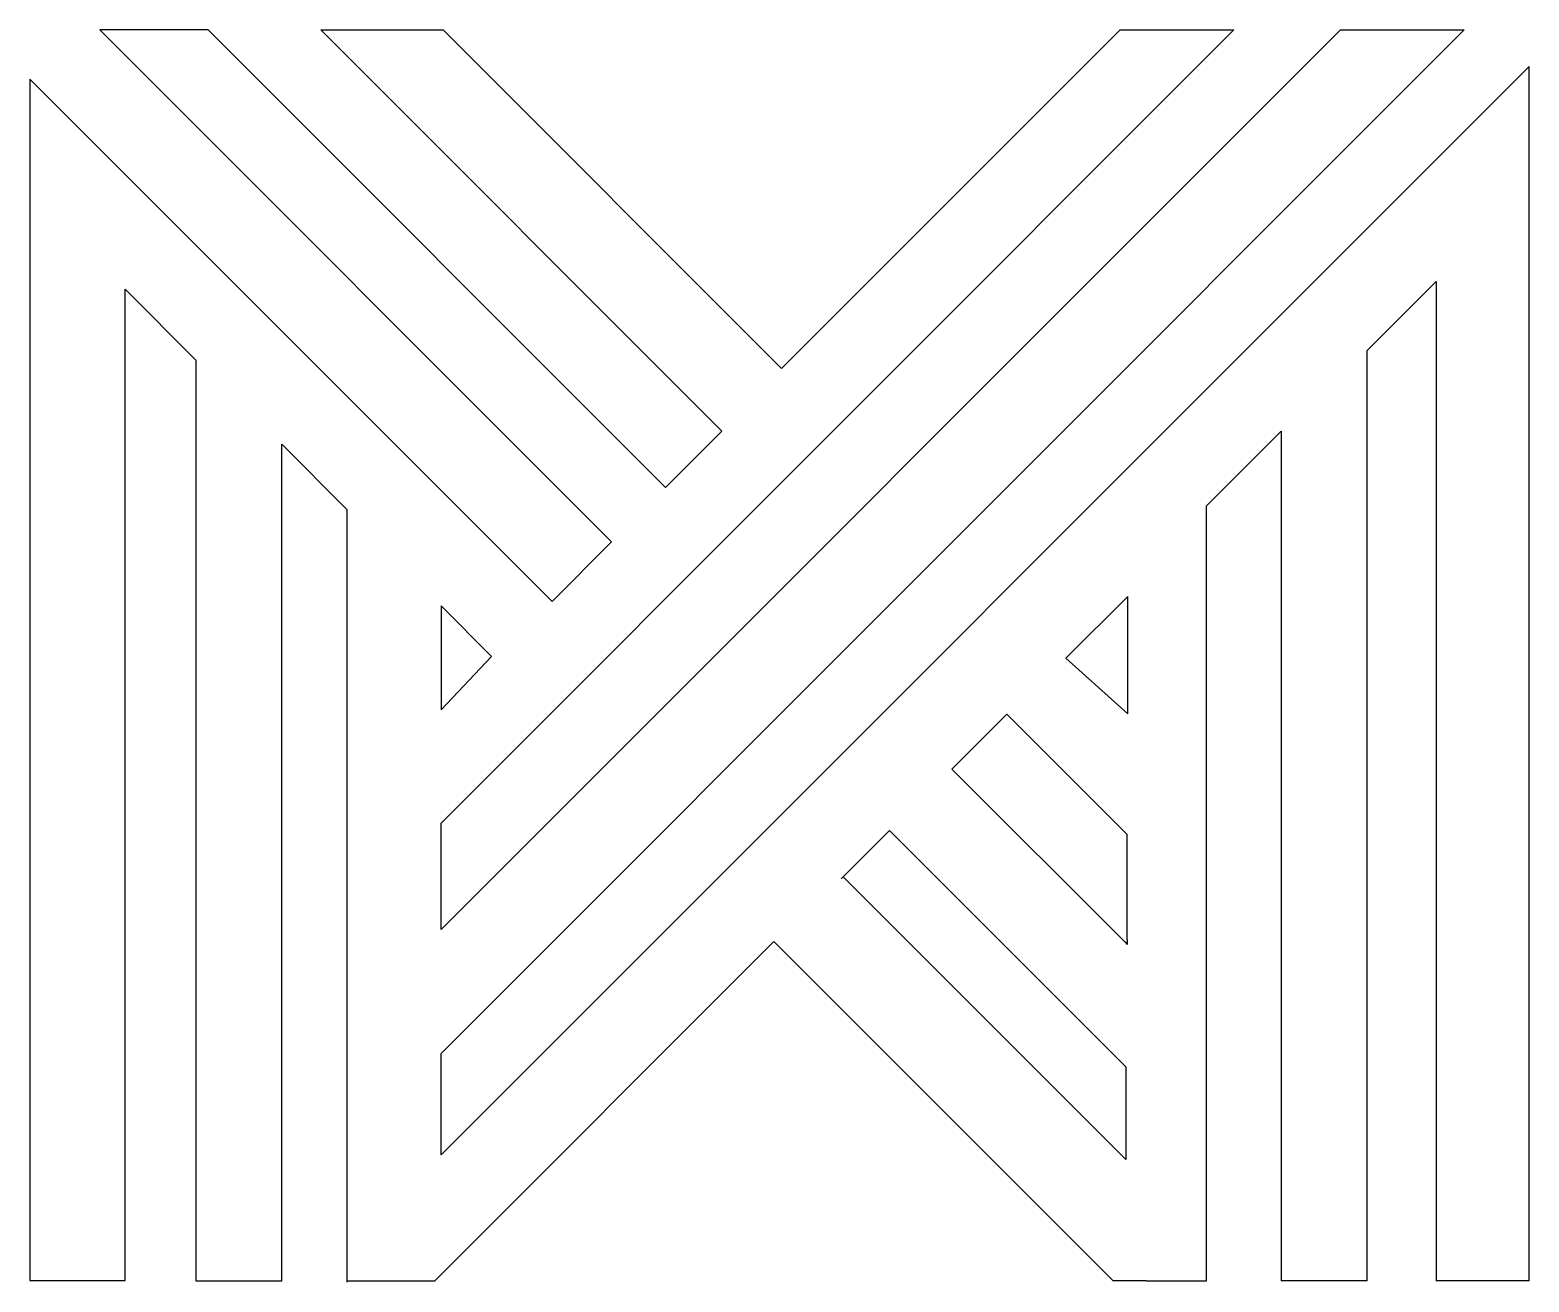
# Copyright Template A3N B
# Model space of a CAD drawing. Header units: millimetres. Extents: x -11.1 to 21.6, y 85.4 to 112.7.
import ezdxf

# ---------------------------------------------------------------- set-up
doc = ezdxf.new("R2010")
doc.units = ezdxf.units.MM
doc.header["$LTSCALE"] = 0.5
doc.layers.get('0').update_dxf_attribs({"color": 250})

msp = doc.modelspace()

# ---------------------------------------------------------------- linework, layer by layer
at = {"linetype": 'Continuous'}
for p, q in [((-7.205, 112.709), (-9.561, 112.709)), ((1.586, 101.562), (-9.561, 112.709)), ((-7.205, 112.709), (2.76, 102.744)), ((3.988, 103.971), (-4.75, 112.709)), ((-4.75, 112.709), (-2.086, 112.709)), ((-2.131, 90.416), (20.162, 112.709)), ((15.142, 112.709), (-2.131, 95.437)), ((17.462, 112.709), (-2.131, 93.117)), ((-2.086, 112.709), (5.289, 105.334)), ((5.289, 105.334), (12.664, 112.709)), ((12.664, 112.709), (15.142, 112.709)), ((17.462, 112.709), (20.162, 112.709)), ((21.573, 111.917), (-2.131, 88.213)), ((21.573, 85.468), (21.573, 111.917)), ((-11.086, 111.639), (-11.086, 85.474)), ((-11.086, 111.639), (0.289, 100.264)), ((18.046, 105.725), (19.551, 107.231)), ((19.551, 107.231), (19.551, 85.468)), ((-9.013, 85.474), (-9.013, 107.062)), ((-9.013, 107.062), (-7.47, 105.519)), ((-7.47, 105.519), (-7.47, 85.468)), ((18.046, 85.468), (18.046, 105.725)), ((2.76, 102.744), (3.988, 103.971)), ((14.543, 102.345), (16.173, 103.975)), ((16.173, 103.975), (16.173, 85.468)), ((-5.599, 85.468), (-5.599, 103.687)), ((-5.599, 103.687), (-4.181, 102.269)), ((-4.181, 102.269), (-4.181, 85.44)), ((14.543, 85.468), (14.543, 102.345)), ((0.289, 100.264), (1.586, 101.562)), ((12.832, 100.371), (11.485, 99.024)), ((12.832, 97.815), (12.832, 100.371)), ((-2.131, 100.164), (-1.028, 99.061)), ((-2.131, 100.164), (-2.131, 97.901)), ((-1.028, 99.061), (-2.131, 97.901)), ((11.485, 99.024), (12.832, 97.815)), ((10.198, 97.809), (9.001, 96.612)), ((12.82, 95.187), (10.198, 97.809)), ((9.001, 96.612), (12.768, 92.846)), ((-2.131, 93.117), (-2.131, 95.437)), ((6.589, 94.223), (7.641, 95.275)), ((7.641, 95.275), (12.791, 90.125)), ((12.82, 92.899), (12.82, 95.187)), ((12.791, 88.106), (6.631, 94.266)), ((-2.269, 85.468), (5.123, 92.86)), ((5.123, 92.86), (12.515, 85.468)), ((12.768, 92.846), (12.82, 92.793)), ((12.82, 92.899), (12.82, 92.793)), ((-2.131, 88.213), (-2.131, 90.416)), ((12.791, 90.125), (12.791, 88.106)), ((-11.086, 85.474), (-9.013, 85.474)), ((-7.47, 85.468), (-5.599, 85.468)), ((-4.181, 85.468), (-2.269, 85.468)), ((13.234, 85.468), (12.515, 85.468)), ((13.234, 85.468), (14.543, 85.468)), ((18.046, 85.468), (16.173, 85.468)), ((21.573, 85.468), (19.551, 85.468))]:
    msp.add_line(p, q, dxfattribs=at)

doc.saveas('drawing.dxf')
